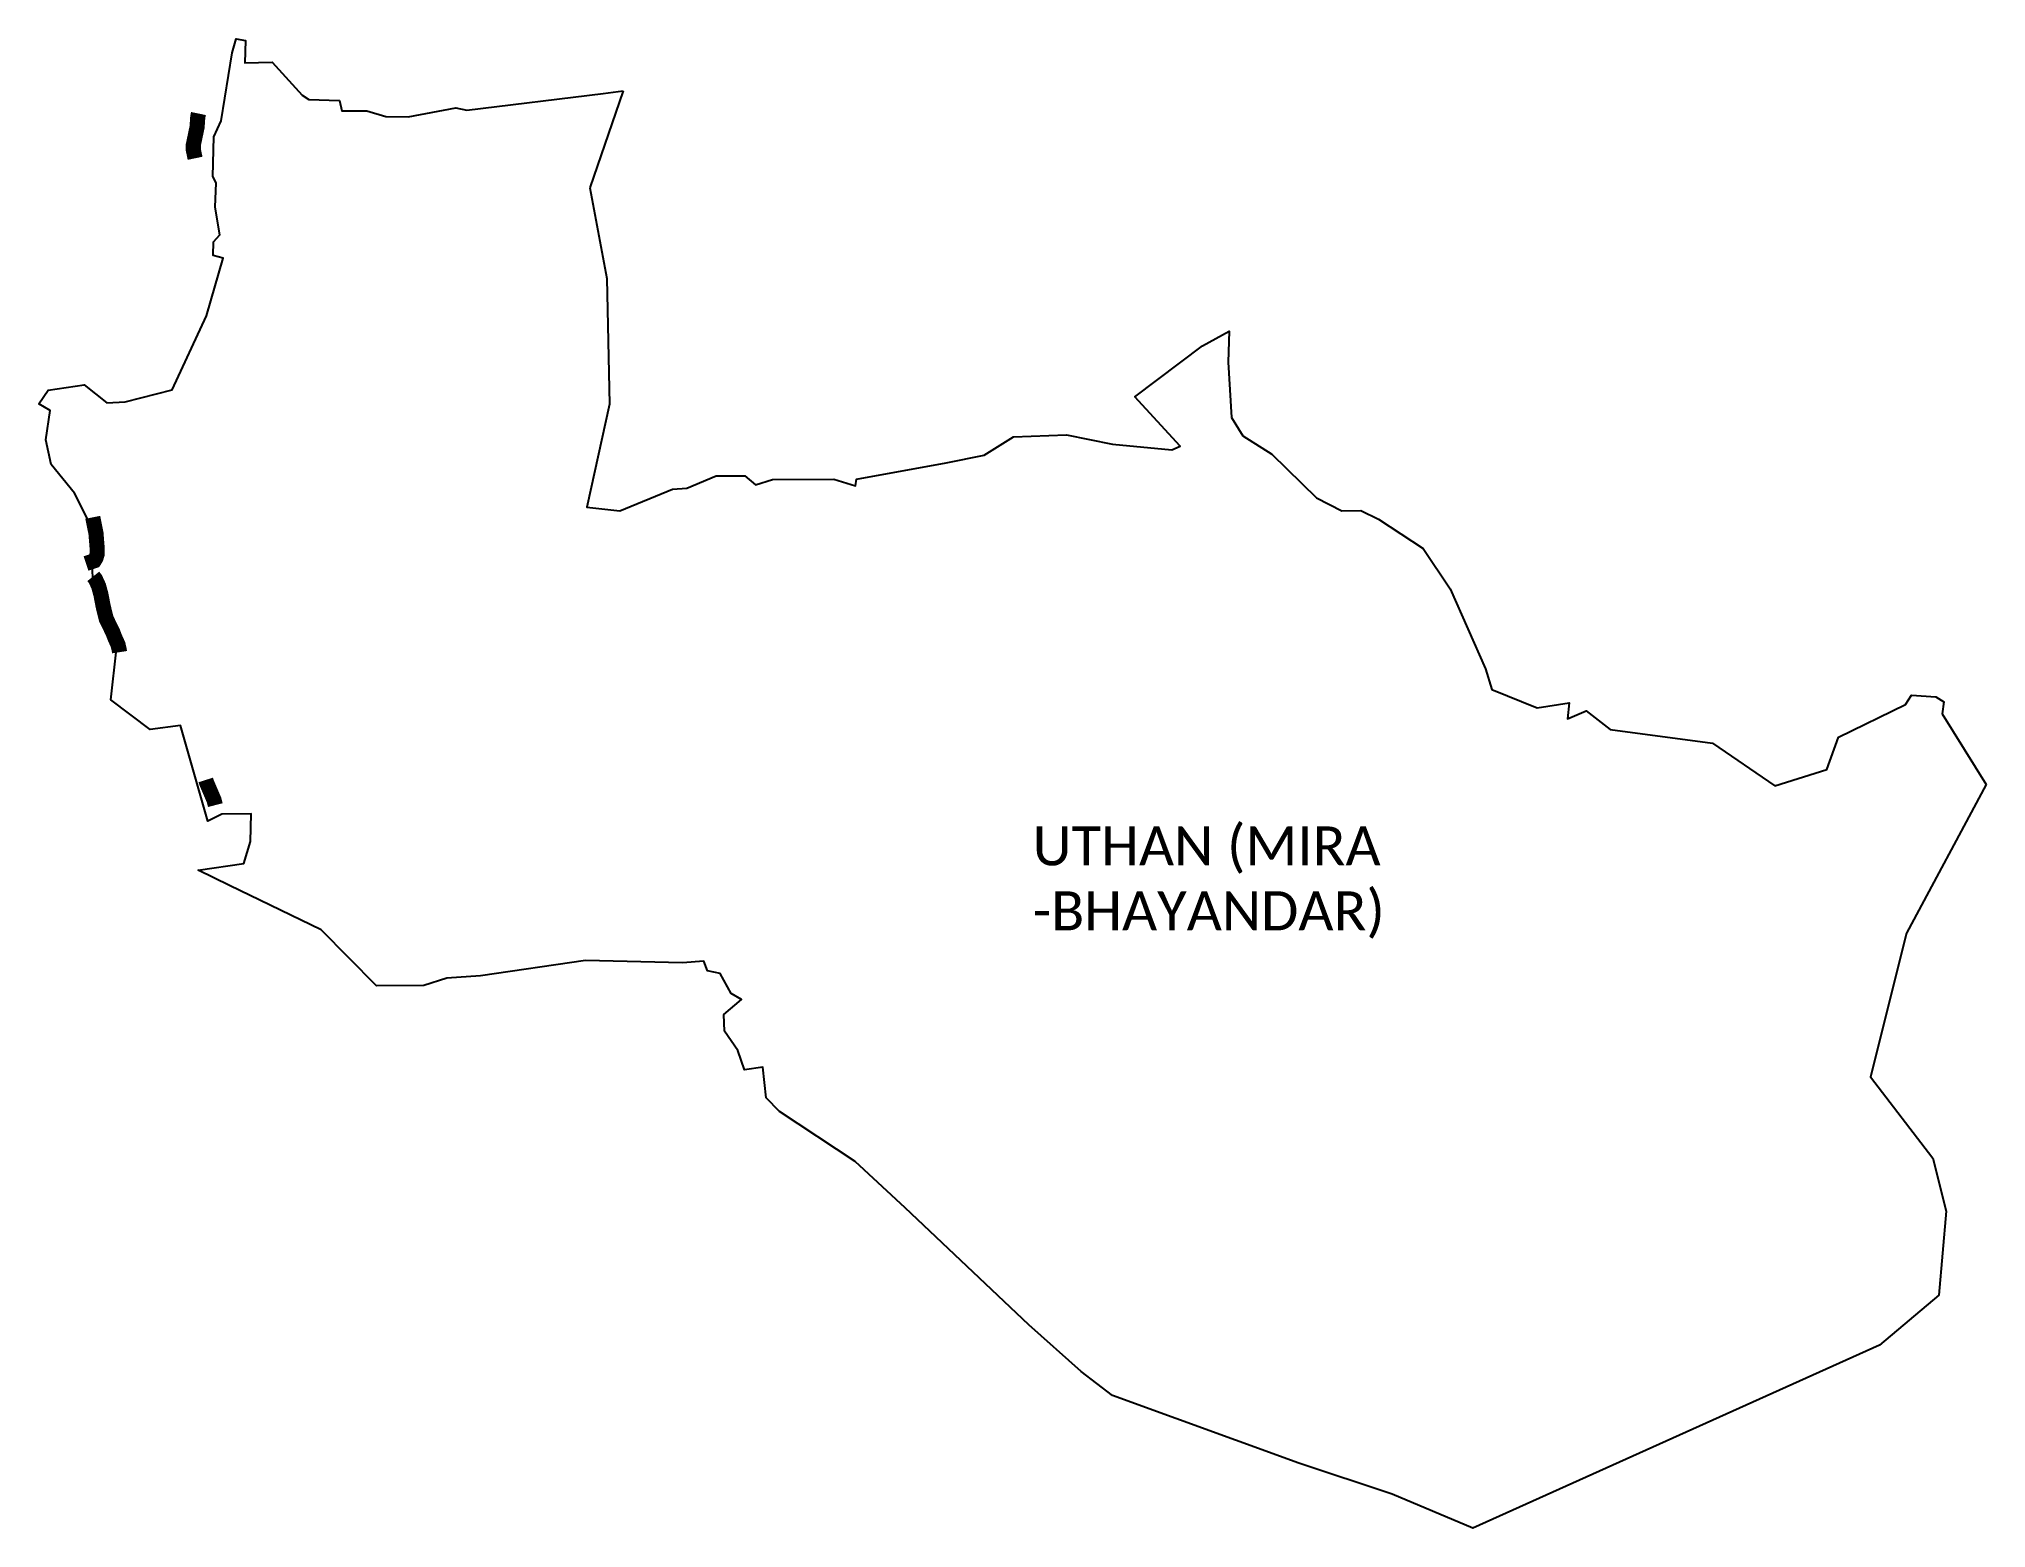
# Model space of a CAD drawing. Header units: metres. Extents: x 266558 to 272991, y 2129469 to 2134388.
import ezdxf

# ---------------------------------------------------------------- set-up
doc = ezdxf.new("R2010")
doc.units = ezdxf.units.M
for name, color, linetype in [('ARTIFICIALLY PROTECTED', 10, 'Continuous'), ('VILLAGE BOUNDRY', 3, 'Continuous'), ('VILLAGE NAME', 250, 'Continuous')]:
    doc.layers.add(name, color=color, linetype=linetype)
doc.styles.get("Standard").update_dxf_attribs({"font": 'arial.ttf'})

msp = doc.modelspace()

# ---------------------------------------------------------------- linework, layer by layer
at = {"layer": 'ARTIFICIALLY PROTECTED', "flags": 128}
msp.add_lwpolyline([(267085.2, 2134141.3, 50, 50, 0), (267082.9, 2134130.2, 50, 50, 0), (267080.7, 2134097, 50, 50, 0), (267068.2, 2134037.4, 50, 50, 0), (267068.2, 2134021.7, 50, 50, 0), (267074.1, 2133993.5, 50, 50, 0)], format="xyseb", dxfattribs=at)
at = {"layer": 'ARTIFICIALLY PROTECTED', "const_width": 50, "flags": 128}
for points in [[(266736, 2132807.5), (266746.6, 2132755.1), (266750.7, 2132703.5), (266750.6, 2132686.5), (266746.5, 2132673.1), (266741, 2132664.2), (266713.6, 2132655.2)], [(266737.7, 2132612.7), (266744.5, 2132604.1), (266755.4, 2132580.4), (266763, 2132552.5), (266770.1, 2132515), (266780.3, 2132473), (266802.4, 2132427.5), (266808.9, 2132410.4), (266819.3, 2132387.3), (266822.9, 2132372.6), (266824.5, 2132362.2)], [(267109.2, 2131940.2), (267112.1, 2131931.1), (267136.5, 2131874.4), (267141, 2131857.1)]]:
    msp.add_lwpolyline(points, dxfattribs=at)
at = {"layer": 'VILLAGE BOUNDRY', "flags": 128}
msp.add_lwpolyline([(268488.3, 2134215.9), (268377.8, 2133896.4)], dxfattribs=at)
at = {"layer": 'VILLAGE BOUNDRY', "color": 3}
for points in [[(272991, 2131925.6, 0), (272728.4, 2131434, 0), (272608.7, 2130959.3, 0), (272815.2, 2130690.9, 0), (272859, 2130515.5, 0), (272834.9, 2130238.4, 0), (272639, 2130073.7, 0), (271294.9, 2129469.3, 0), (271028.5, 2129581.4, 0), (270720.5, 2129684.1, 0), (270105.5, 2129907.5, 0), (270001.7, 2129986.5, 0), (269828.7, 2130140, 0), (269420.3, 2130527.4, 0), (269254.8, 2130679.7, 0), (269005, 2130845, 0), (268961.3, 2130890.5, 0), (268949.8, 2130991.7, 0), (268889, 2130983.2, 0), (268867.4, 2131046.4, 0), (268823.3, 2131110, 0), (268821.4, 2131165.8, 0), (268879.1, 2131214.7, 0), (268845.3, 2131234.8, 0), (268808.6, 2131300.9, 0), (268766.8, 2131309.5, 0), (268754.3, 2131341.5, 0), (268683.9, 2131335.8, 0), (268363.7, 2131344, 0), (268017.1, 2131293.4, 0), (267906.3, 2131285.6, 0), (267829.8, 2131261.4, 0), (267673.1, 2131260.2, 0), (267490.7, 2131444.6, 0), (267188.3, 2131591.4, 0), (267084.3, 2131641.7, 0), (267235.3, 2131664, 0), (267257, 2131736.5, 0), (267258.9, 2131828.2, 0), (267161.9, 2131826.7, 0), (267116.5, 2131803.7, 0), (267025.5, 2132120, 0), (266926.1, 2132107.2, 0), (266795.9, 2132204.5, 0), (266814.8, 2132371.8, 0), (266736, 2132588.6, 0), (266732.6, 2132774.1, 0), (266676.1, 2132887.6, 0), (266598.5, 2132981.6, 0), (266581.4, 2133063.5, 0), (266595.6, 2133161, 0), (266558.2, 2133182.8, 0), (266588.5, 2133227.4, 0), (266707.5, 2133245.4, 0), (266782.3, 2133185.3, 0), (266843.5, 2133189.1, 0), (266998, 2133228.3, 0), (267112.2, 2133473, 0), (267166.4, 2133663.3, 0), (267133.6, 2133672.2, 0), (267135, 2133717.5, 0), (267156, 2133740.4, 0), (267140.1, 2133832.4, 0), (267143.5, 2133912.5, 0), (267132.5, 2133933.4, 0), (267136.5, 2134063.8, 0), (267160.5, 2134117.3, 0), (267196.9, 2134341.8, 0), (267209.5, 2134387.6, 0), (267240.2, 2134382.8, 0), (267238.7, 2134308.6, 0), (267329.1, 2134311.4, 0), (267427.9, 2134202.5, 0), (267450.3, 2134187.9, 0), (267550.9, 2134184.2, 0), (267558.5, 2134150.4, 0), (267641.3, 2134150.3, 0), (267703.7, 2134131, 0), (267778, 2134130.9, 0), (267935, 2134160.3, 0), (267971.3, 2134152.7, 0), (268422.7, 2134207.9, 0), (268488.3, 2134215.9, 0)], [(268377.8, 2133896.4, 0), (268434.8, 2133596.2, 0), (268442.7, 2133181.8, 0), (268368.6, 2132841.4, 0), (268477.8, 2132828.6, 0), (268651.2, 2132900.5, 0), (268698.6, 2132904.1, 0), (268795.8, 2132945.1, 0), (268889.8, 2132945.2, 0), (268925.6, 2132915.4, 0), (268981.7, 2132932.9, 0), (269184.8, 2132934.2, 0), (269255.6, 2132911.6, 0), (269259.3, 2132933.8, 0), (269555.9, 2132987.3, 0), (269681.3, 2133012.7, 0), (269778, 2133073, 0), (269953, 2133080.3, 0), (270104.6, 2133049.4, 0), (270300.8, 2133030.5, 0), (270328.8, 2133042.6, 0), (270178.3, 2133205.3, 0), (270402.5, 2133374.5, 0), (270490.6, 2133422.5, 0), (270486.6, 2133320.2, 0), (270497.8, 2133137.6, 0), (270535.4, 2133076.7, 0), (270631.1, 2133015.8, 0), (270778.4, 2132872.5, 0), (270862.4, 2132828.7, 0), (270925.1, 2132830.3, 0), (270984.1, 2132801.1, 0), (271130.9, 2132704.7, 0), (271221, 2132571.4, 0), (271336.8, 2132307.7, 0), (271358.2, 2132238.7, 0), (271508.3, 2132178.7, 0), (271613.4, 2132194.8, 0), (271608.2, 2132141.7, 0), (271670.3, 2132168.6, 0), (271749.2, 2132106.9, 0), (272087, 2132061.6, 0), (272292.8, 2131920.6, 0), (272465.4, 2131974.9, 0), (272503, 2132081.8, 0), (272724.4, 2132189.9, 0), (272744.5, 2132220.5, 0), (272824.6, 2132214.3, 0), (272851.1, 2132198.6, 0), (272846.5, 2132158.6, 0), (272991, 2131925.6, 0)]]:
    msp.add_polyline3d(points, dxfattribs=at)

# ---------------------------------------------------------------- texts
at = {"layer": 'VILLAGE NAME', "insert": (269841.1, 2131786.7), "char_height": 128.647, "attachment_point": 1}
msp.add_mtext_dynamic_manual_height_columns('{\\fCalibri|b0|i0|c0|p34;UTHAN (MIRA -BHAYANDAR)}', width=1449.11, gutter_width=643.2, heights=[0], dxfattribs=at)

doc.saveas('drawing.dxf')
